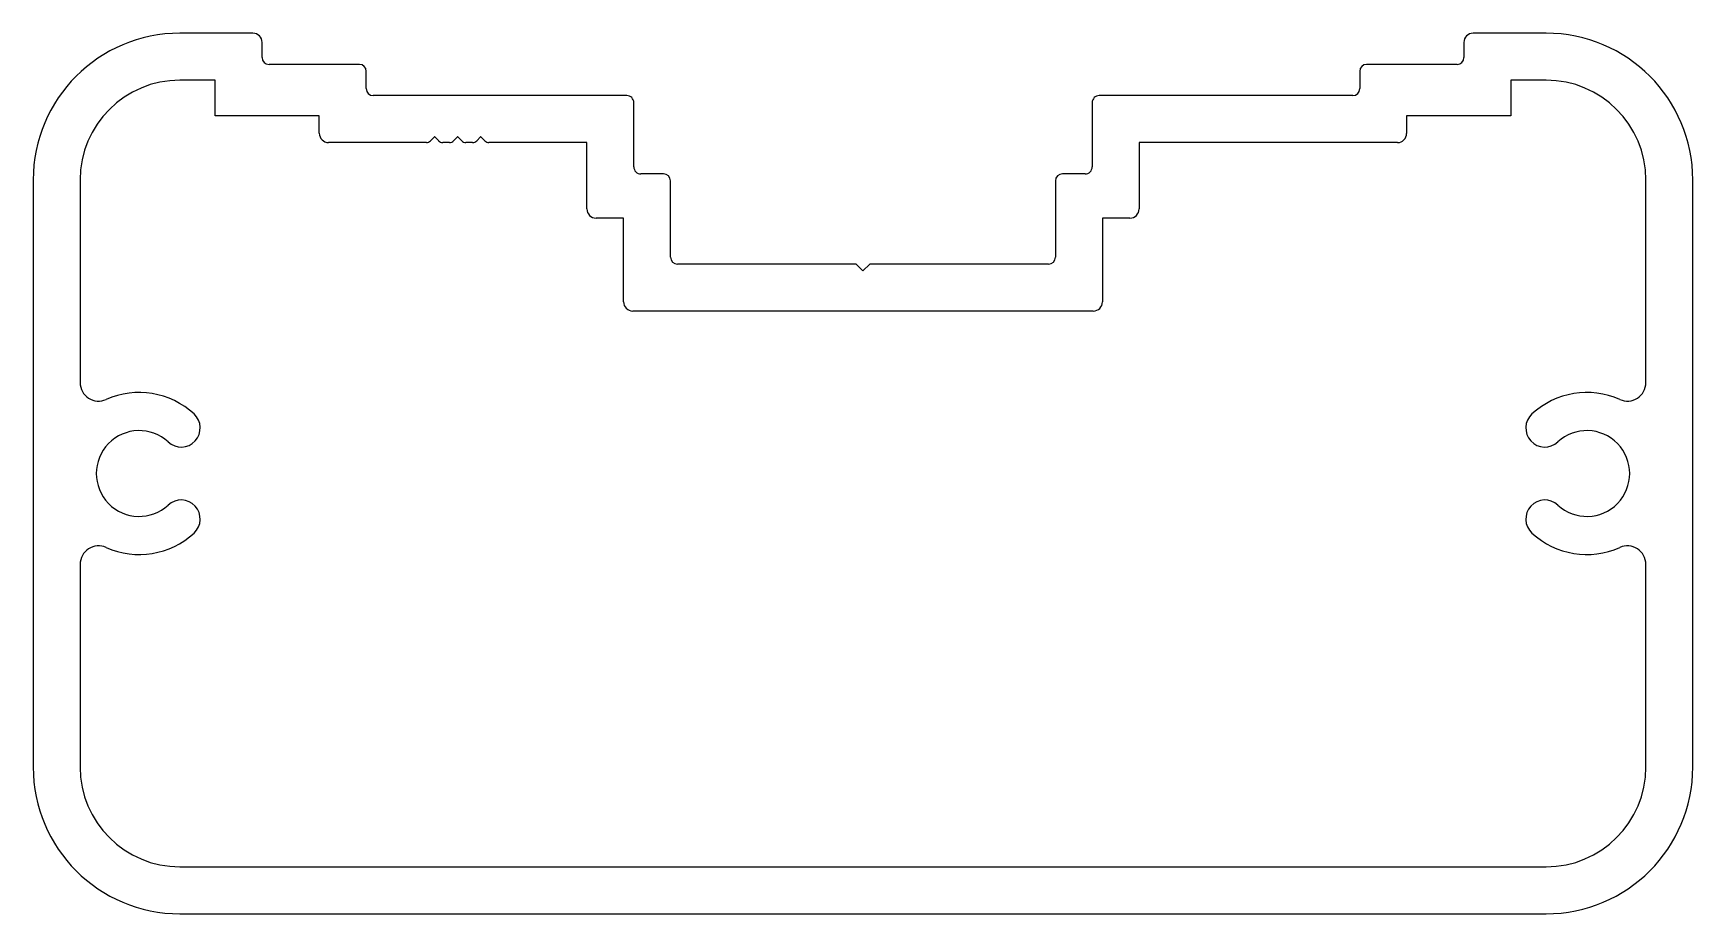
# Model space of a CAD drawing. Extents: x -36 to 35.9, y 1.6 to 39.7.
import ezdxf

# ---------------------------------------------------------------- set-up
doc = ezdxf.new("R2010")
doc.units = 0
doc.layers.get('0').update_dxf_attribs({"linetype": 'CONTINUOUS'})
doc.layers.add('1', color=7, linetype='CONTINUOUS')

msp = doc.modelspace()

# ---------------------------------------------------------------- linework, layer by layer
at = {"color": 7}
for p, q in [((-26.465, 39.723), (-29.625, 39.723)), ((29.509, 39.723), (26.35, 39.723)), ((-26.068, 38.673), (-26.068, 39.326)), ((25.953, 39.326), (25.953, 38.673)), ((-21.858, 38.373), (-25.768, 38.373)), ((-21.558, 37.324), (-21.558, 38.073)), ((21.442, 38.073), (21.442, 37.324)), ((25.653, 38.373), (21.742, 38.373)), ((-10.278, 37.024), (-21.258, 37.024)), ((-9.978, 33.937), (-9.978, 36.724)), ((9.862, 36.724), (9.862, 33.937)), ((21.142, 37.024), (10.162, 37.024)), ((-35.975, 33.373), (-35.975, 7.973)), ((-8.688, 33.637), (-9.678, 33.637)), ((-8.388, 30.036), (-8.388, 33.337)), ((8.272, 33.337), (8.272, 30.036)), ((9.562, 33.637), (8.572, 33.637)), ((35.859, 7.973), (35.859, 33.373)), ((-0.358, 29.736), (-8.088, 29.736)), ((-0.058, 29.436), (-0.358, 29.736)), ((0.242, 29.736), (-0.058, 29.436)), ((7.972, 29.736), (0.242, 29.736)), ((-29.625, 1.623), (29.509, 1.623))]:
    msp.add_line(p, q, dxfattribs=at)
for centre, radius, start, end in [((-29.625, 33.373), 6.35, 90, 180), ((-26.465, 39.326), 0.397, 0.00065, 90.05919), ((26.349, 39.326), 0.397, 89.94081, 179.99935), ((29.509, 33.373), 6.35, 0, 90), ((-25.768, 38.673), 0.3, 180.00062, 270), ((-21.858, 38.073), 0.3, 0.00057, 89.99942), ((21.742, 38.073), 0.3, 90.00058, 179.99943), ((25.653, 38.673), 0.3, 270, 359.99938), ((-21.258, 37.324), 0.3, 180.00057, 270), ((-10.278, 36.724), 0.3, 0.00001, 90.00015), ((10.162, 36.724), 0.3, 89.99985, 179.99999), ((21.142, 37.324), 0.3, 270, 359.99943), ((-9.678, 33.937), 0.3, 179.99991, 270), ((9.562, 33.937), 0.3, 270, 0.00009), ((-8.688, 33.337), 0.3, 360, 89.99991), ((8.572, 33.337), 0.3, 90.00009, 180), ((-8.088, 30.036), 0.3, 180, 270), ((7.972, 30.036), 0.3, 270, 0), ((-29.625, 7.973), 6.35, 180, 270), ((29.509, 7.973), 6.35, 270, 360)]:
    msp.add_arc(centre, radius, start, end, dxfattribs=at)
at = {"layer": '1', "color": 7, "linetype": 'CONTINUOUS'}
for p, q in [((-28.1, 37.691), (-29.625, 37.691)), ((-28.1, 36.143), (-28.1, 37.691)), ((29.509, 37.691), (27.985, 37.691)), ((27.985, 37.691), (27.985, 36.143)), ((-23.59, 36.143), (-28.1, 36.143)), ((-23.59, 35.392), (-23.59, 36.143)), ((27.985, 36.143), (23.474, 36.143)), ((23.474, 36.143), (23.474, 35.388)), ((-18.607, 35.236), (-18.778, 35.065)), ((-18.424, 35.065), (-18.596, 35.236)), ((-17.607, 35.236), (-17.778, 35.065)), ((-17.425, 35.065), (-17.596, 35.236)), ((-16.607, 35.236), (-16.778, 35.065)), ((-16.425, 35.065), (-16.596, 35.236)), ((-18.955, 34.992), (-23.19, 34.992)), ((-17.955, 34.992), (-18.248, 34.992)), ((-16.955, 34.992), (-17.248, 34.992)), ((-12.01, 34.992), (-16.248, 34.992)), ((-12.01, 32.123), (-12.01, 34.992)), ((23.077, 34.992), (11.894, 34.992)), ((11.894, 34.992), (11.894, 32.123)), ((-33.943, 33.373), (-33.943, 24.605)), ((33.827, 24.605), (33.827, 33.373)), ((-10.42, 31.726), (-11.613, 31.726)), ((-10.42, 28.104), (-10.42, 31.726)), ((11.497, 31.726), (10.304, 31.726)), ((10.304, 31.726), (10.304, 28.1)), ((9.907, 27.704), (-10.02, 27.704)), ((-33.943, 16.742), (-33.943, 7.973)), ((33.827, 7.973), (33.827, 16.742)), ((-29.625, 3.655), (29.509, 3.655))]:
    msp.add_line(p, q, dxfattribs=at)
for centre, radius, start, end in [((-29.625, 33.373), 4.318, 90, 180), ((29.509, 33.373), 4.318, 360, 90), ((-23.19, 35.392), 0.4, 180.0004, 269.99912), ((-18.601, 35.23), 0.008, 45, 135), ((-17.601, 35.23), 0.008, 45, 135), ((-16.601, 35.23), 0.008, 45, 135), ((23.077, 35.388), 0.397, 270, 359.99963), ((-18.955, 35.242), 0.25, 270, 315), ((-18.248, 35.242), 0.25, 225, 270), ((-17.955, 35.242), 0.25, 270, 315), ((-17.248, 35.242), 0.25, 225, 270), ((-16.955, 35.242), 0.25, 270, 315), ((-16.248, 35.242), 0.25, 225, 270), ((-11.613, 32.123), 0.397, 179.99998, 270.00002), ((11.497, 32.123), 0.397, 269.99998, 0.00002), ((-10.02, 28.104), 0.4, 180.00001, 270), ((9.907, 28.1), 0.397, 270, 359.99996), ((-33.143, 24.605), 0.8, 180, 294.05101), ((33.027, 24.605), 0.8, 245.94899, 360), ((-31.388, 20.673), 3.505, 47.3135, 114.05101), ((31.273, 20.673), 3.505, 65.94899, 132.6865), ((-29.571, 22.643), 0.825, 227.31355, 47.3135), ((29.456, 22.643), 0.825, 132.6865, 312.68645), ((-31.388, 20.673), 1.855, 47.31355, 312.68645), ((31.273, 20.673), 1.855, 227.31355, 132.68645), ((-29.571, 18.703), 0.825, 312.6865, 132.68645), ((29.456, 18.703), 0.825, 47.31355, 227.3135), ((-31.388, 20.673), 3.505, 245.94899, 312.6865), ((31.273, 20.673), 3.505, 227.3135, 294.05101), ((-33.143, 16.742), 0.8, 65.94899, 179.99999), ((33.027, 16.742), 0.8, 0.00001, 114.05101), ((-29.625, 7.973), 4.318, 180, 270), ((29.509, 7.973), 4.318, 270, 0)]:
    msp.add_arc(centre, radius, start, end, dxfattribs=at)

doc.saveas('drawing.dxf')
